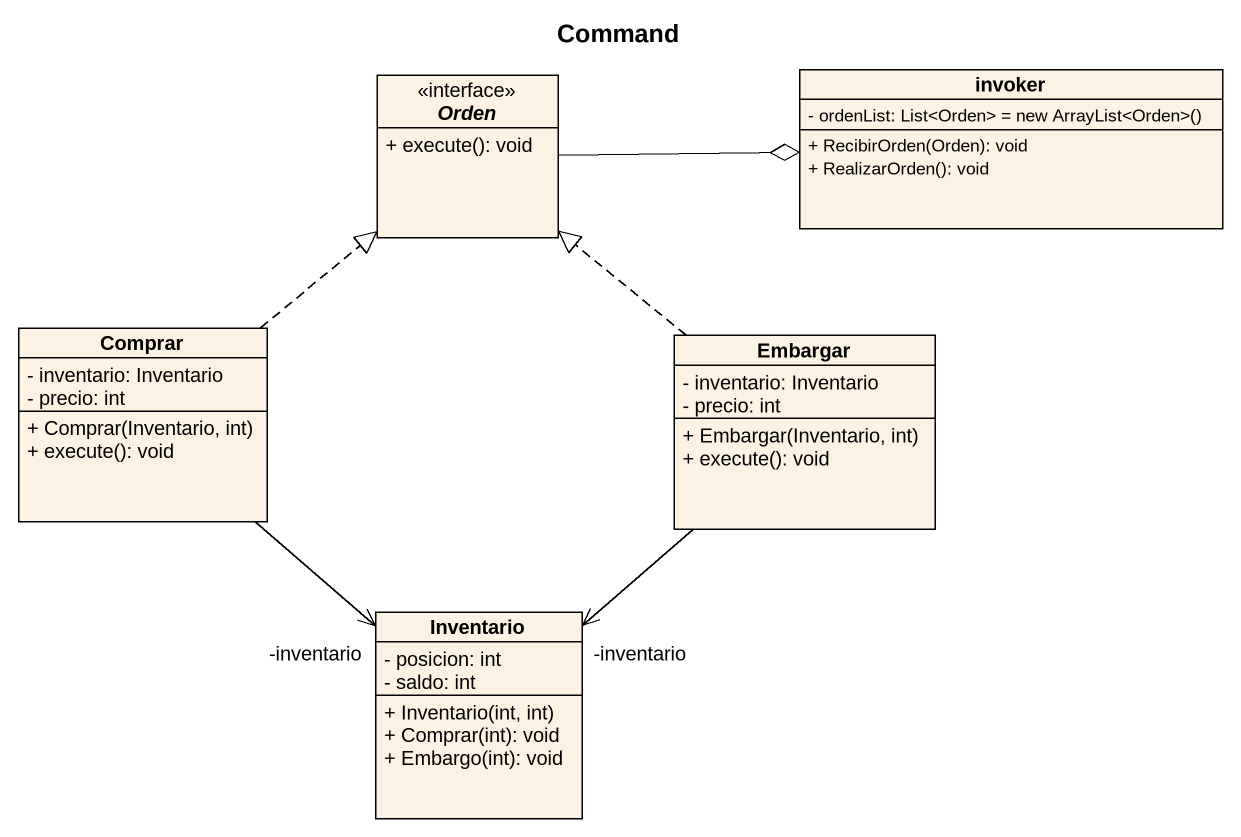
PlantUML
@startuml
title Command
hide circle
hide empty members
skinparam classAttributeIconSize 0
interface Orden <<interface>> {
  + execute(): void
}
class invoker {
  {field} - ordenList: List<Orden> = new ArrayList<Orden>()
  + RecibirOrden(Orden): void
  + RealizarOrden(): void
}
class Comprar {
  - inventario: Inventario
  - precio: int
  + Comprar(Inventario, int)
  + execute(): void
}
class Embargar {
  - inventario: Inventario
  - precio: int
  + Embargar(Inventario, int)
  + execute(): void
}
class Inventario {
  - posicion: int
  - saldo: int
  + Inventario(int, int)
  + Comprar(int): void
  + Embargo(int): void
}
Orden -right-o invoker
Comprar .up.|> Orden
Comprar --> "-inventario" Inventario
Embargar .up.|> Orden
Embargar --> "-inventario" Inventario
@enduml
